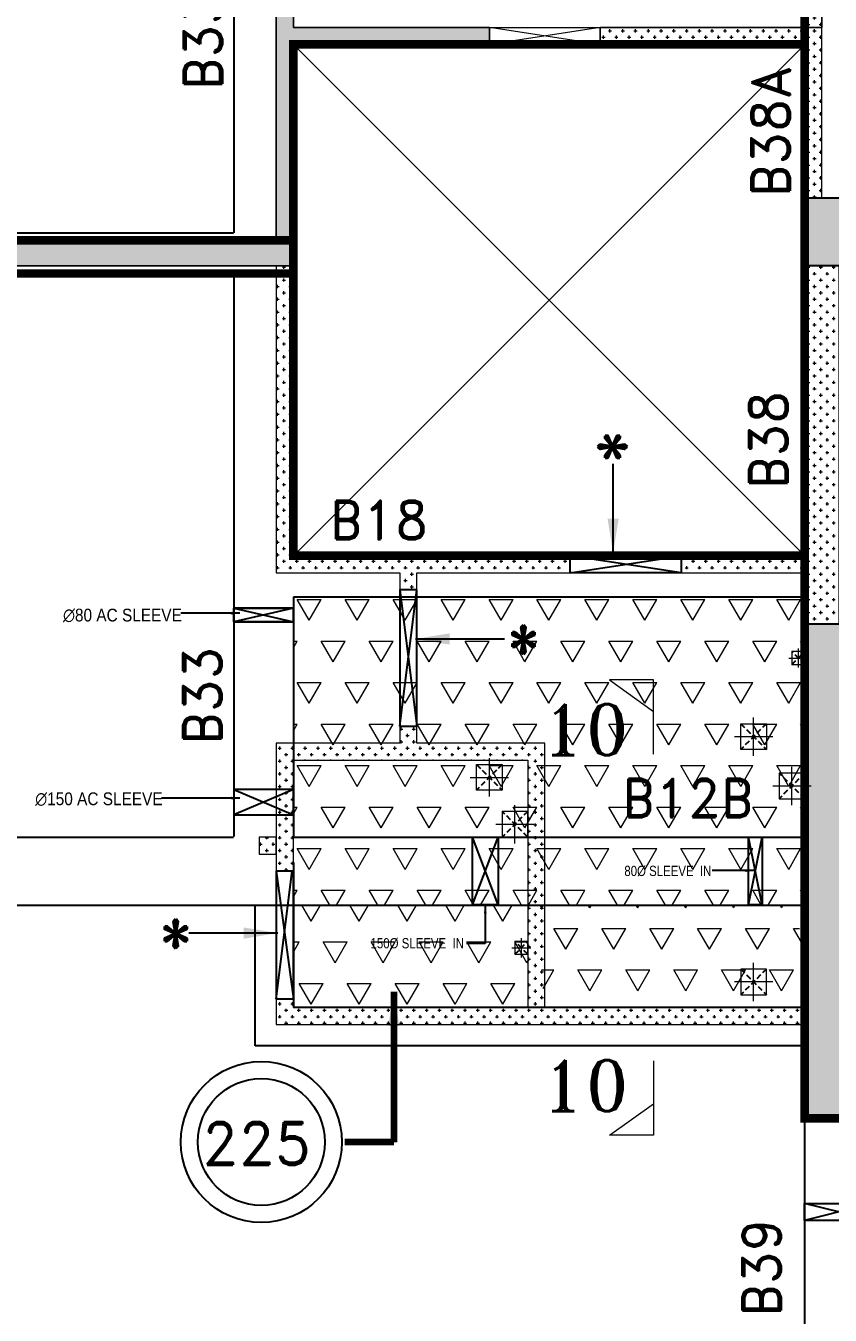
# Model space of a CAD drawing. Header units: millimetres. Extents: x 2061841 to 105821645, y -77612 to 48520811.
# Drawn here: x 2441836 to 2446555, y 13270 to 20834 of the extents above; entities that cross this region are included whole.
import ezdxf

# ---------------------------------------------------------------- set-up
doc = ezdxf.new("R2010")
doc.units = ezdxf.units.MM
doc.header["$LTSCALE"] = 10
doc.header["$MEASUREMENT"] = 0
doc.linetypes.add('$0$HIDDEN', pattern=[0.375, 0.25, -0.125])
doc.linetypes.add('HIDDEN2', pattern=[4.762499999999999, 3.175, -1.5875])
for name, color, linetype, lineweight in [('0-PL-DP CUTOUT', 32, 'Continuous', 9), ('s-opening text', 4, 'Continuous', 9), ('SEC-LINE', 1, 'Continuous', 15), ('vin nonstrwall', 3, 'Continuous', 9), ('VIN SUNK HATCH', 8, 'Continuous', 0), ('VIN-OPENING', 6, 'Continuous', 9), ('VIN_COLUMN HATCH', 33, 'Continuous', 20), ('VIN_CUT OUT', 6, 'Continuous', 9)]:
    doc.layers.add(name, color=color, linetype=linetype, lineweight=lineweight)
for name, color, linetype in [('A-FLOR-HIDN', 8, 'HIDDEN2'), ('A-HATCH', 8, 'Continuous'), ('BEAM NO', 2, 'Continuous'), ('S-OPENING', 6, 'Continuous'), ('SLEEVE 150 NEW', 51, 'Continuous'), ('VIN_BEAM', 4, 'Continuous'), ('VIN_COLUMN', 1, 'Continuous'), ('VIN_SLAB THK', 2, 'Continuous')]:
    doc.layers.add(name, color=color, linetype=linetype)
doc.styles.add('200', font='romand.shx', dxfattribs={"width": 0.8, "height": 225})
doc.styles.add('IMR', font='arial.ttf', dxfattribs={"width": 0.8, "height": 300})
doc.styles.add('KCP', font='', dxfattribs={"width": 0.9, "height": 200})
doc.styles.add('MAH', font='romand.shx', dxfattribs={"height": 210})
doc.styles.add('RT', font='romant.shx', dxfattribs={"height": 250})
doc.styles.add('ST', font='romand.shx', dxfattribs={"height": 4})
doc.styles.add('WD-50', font='ARIALN.TTF', dxfattribs={"height": 150})
doc.styles.get('KCP').set_extended_font_data('Bahnschrift')
doc.dimstyles.new('GR1', dxfattribs={"dimtxt": 225, "dimasz": 125, "dimexe": 125, "dimexo": 100, "dimgap": 50, "dimtad": 1, "dimdec": 0, "dimzin": 3, "dimdsep": 46, "dimtxsty": '200', "dimblk1": 'OBLIQUE', "dimblk2": 'OBLIQUE', "dimsah": 1, "dimcen": 0.0625, "dimdle": 125, "dimclrd": 3, "dimclre": 3, "dimclrt": 2, "dimadec": 0, "dimazin": 0, "dimtfac": 1, "dimtdec": 0, "dimtix": 1, "dimtmove": 0, "dimatfit": 3, "dimfxl": 1, "dimtolj": 1, "dimtzin": 0, "dimarcsym": 0})
doc.dimstyles.new('wd-50', dxfattribs={"dimtxt": 90, "dimasz": 50, "dimexe": 35, "dimexo": 50, "dimgap": 25, "dimtad": 1, "dimrnd": 5, "dimzin": 12, "dimdsep": 46, "dimtxsty": 'WD-50', "dimblk": 'ARCHTICK', "dimblk2": 'ARCHTICK', "dimcen": 50, "dimdle": 35, "dimclrd": 5, "dimclre": 5, "dimclrt": 4, "dimadec": 0, "dimazin": 0, "dimtfac": 1, "dimtmove": 1, "dimatfit": 2, "dimfxl": 1, "dimtolj": 1, "dimtzin": 12, "dimlwd": -1, "dimlwe": -1, "dimarcsym": 0})
pattern_1 = [(0, (-3646.261218469124, 480.2358689814282), (37.5, 37.5), [18.75, -56.25]), (90, (-3636.886218469124, 470.8608689814282), (-37.49999999999999, 37.5), [18.75, -56.25])]

# ---------------------------------------------------------------- blocks, each defined once
blk = doc.blocks.new('_Oblique')
at = {"color": 0, "linetype": 'ByBlock', "lineweight": -2}
blk.add_line((-0.5, -0.5), (0.5, 0.5), dxfattribs=at)
blk = doc.blocks.new('A$C21A8152F')
at = {"layer": 'SEC-LINE'}
for p, q in [((512.9126129375945, 310.8288595213089), (292.4536703438448, 2.736486093723214)), ((512.9126129377108, 2.736486093723215), (512.9126129375945, 310.8288595213089)), ((-6.702640956216783, 2.736486093723215), (512.9126129377108, 2.736486093723215))]:
    blk.add_line(p, q, dxfattribs=at)
blk = doc.blocks.new('_ArchTick')
at = {"color": 0, "linetype": 'ByBlock', "const_width": 0.15}
blk.add_lwpolyline([(-0.5, -0.5), (0.5, 0.5)], dxfattribs=at)

msp = doc.modelspace()

# ---------------------------------------------------------------- hatches: boundary and pattern name
at = {"layer": 'vin nonstrwall'}
h = msp.add_hatch(dxfattribs=at)
h.set_pattern_fill('CROSS', color=256, scale=150)
h.set_pattern_definition(pattern_1)
h.paths.add_polyline_path([(2446505.500144614, 22100.31058811202), (2446405.500144614, 22100.31064006443), (2446405.500144614, 20825.31064006443), (2446505.500144614, 20825.31058811202)])
h = msp.add_hatch(dxfattribs=at)
h.set_pattern_fill('CROSS', color=256, scale=150)
h.set_pattern_definition(pattern_1)
edge = h.paths.add_edge_path()
edge.add_line((2438355.496204927, 20175.27463273078), (2438355.496204925, 19575.27463273078))
edge.add_line((2438350.499254621, 19575.34664739733), (2443305.499254621, 19575.34664739733))
edge.add_line((2443305.499254621, 19575.34664739733), (2443305.499254621, 20825.34664739728))
edge.add_line((2443305.499254621, 20825.34664739728), (2443305.49925474, 20825.34664672317))
edge.add_line((2443305.49925474, 20825.34664672317), (2443305.453127587, 21125.31021279271))
edge.add_line((2443305.453127587, 21125.31021279271), (2443405.453127587, 21125.31021279271))
edge.add_line((2443405.453127587, 21125.31021279271), (2443405.49925474, 20825.34664672317))
edge.add_line((2443405.49925474, 20825.34664672317), (2444555.453229915, 20825.31064006463))
edge.add_line((2444555.453229915, 20825.31064006463), (2444555.453229915, 20725.31064006463))
edge.add_line((2444555.453229915, 20725.31064006463), (2443405.499254621, 20725.34664739728))
edge.add_line((2443405.499254621, 20725.34664739728), (2443405.499254621, 19425.34664739731))
edge.add_line((2443405.499254621, 19425.34664739731), (2438255.464079942, 19425.27463273115))
edge.add_line((2438255.464079942, 19425.27463273115), (2438255.464079943, 20175.27463273118))
edge.add_line((2438255.464079943, 20175.27463273118), (2438350.499254622, 20175.34664739733))
h = msp.add_hatch(dxfattribs=at)
h.set_pattern_fill('CROSS', color=256, scale=150)
h.set_pattern_definition(pattern_1)
h.paths.add_polyline_path([(2446405.497929872, 20725.34546105346), (2445210.498640111, 20725.3454610365), (2445210.498640111, 20825.34664129991), (2446405.497929872, 20825.34664131685), (2446405.497929872, 20725.34546105346)])
h = msp.add_hatch(dxfattribs=at)
h.set_pattern_fill('CROSS', color=256, scale=150)
h.set_pattern_definition(pattern_1)
h.paths.add_polyline_path([(2448555.500144614, 19825.31064006452), (2448655.500144614, 19825.31064006452), (2448655.500144614, 20825.31164130007), (2448555.500144614, 20825.3116413001)])
h.paths.add_polyline_path([(2449255.500144614, 20825.3106400644), (2449255.500144614, 20725.31064006439), (2449805.500144614, 20725.31064006439), (2449805.500144614, 20275.31164130008), (2449905.500144614, 20275.31164130009), (2449905.500144614, 20825.3106400644)])
h.paths.add_polyline_path([(2446505.500144614, 20825.31064006443), (2446472.167460259, 20825.31164130008), (2446405.500144614, 20825.31064006446), (2446405.500144614, 19825.31064006452), (2446505.500793474, 19822.57624203297), (2446505.500793474, 20722.57624203285)])
h = msp.add_hatch(dxfattribs=at)
h.set_pattern_fill('CROSS', color=256, scale=150)
h.set_pattern_definition(pattern_1)
h.paths.add_polyline_path([(2443405.499254622, 19425.31064006449), (2443305.499254622, 19425.31064006449), (2443305.499254622, 17625.31064006449), (2444030.499254622, 17625.31064006449), (2444030.499254622, 17525.31064006449), (2444130.499254622, 17525.31064006449), (2444130.499254622, 17625.31064006449), (2445030.499254622, 17625.31064006448), (2445030.499254622, 17725.31064006448), (2443405.499254622, 17725.31064006449)])
h = msp.add_hatch(dxfattribs=at)
h.set_pattern_fill('CROSS', color=256, scale=150)
h.set_pattern_definition(pattern_1)
h.paths.add_polyline_path([(2446605.500144614, 17325.31064006454), (2446405.500144614, 17325.31064006454), (2446405.500144614, 19425.31064006454), (2446605.500144614, 19425.31064006454)])
h = msp.add_hatch(dxfattribs=at)
h.set_pattern_fill('CROSS', color=256, scale=150)
h.set_pattern_definition(pattern_1)
h.paths.add_polyline_path([(2446405.499254622, 17725.31064006448), (2445680.499254627, 17725.31064006448), (2445680.499254627, 17625.31064006448), (2446405.499254622, 17625.31064006448)])
h = msp.add_hatch(dxfattribs=at)
h.set_pattern_fill('CROSS', color=256, scale=150)
h.set_pattern_definition([(0, (-40796.54909283621, 68383.67095518092), (37.5, 37.5), [18.75, -56.25]), (90, (-40787.17409283621, 68374.29595518092), (-37.49999999999999, 37.5), [18.75, -56.25])])
h.paths.add_polyline_path([(2446405.492914455, 14975.27463273148), (2446405.492914453, 15075.27463273148), (2444880.496854141, 15075.27463273148), (2444880.492914455, 16625.31064006432), (2444130.496854141, 16625.27463273148), (2444130.496854141, 16725.27463273148), (2444030.496854141, 16725.27463273148), (2444030.496854141, 16625.27463273148), (2443305.496854141, 16625.27463273148), (2443305.496854141, 15875.3475789919), (2443405.496854141, 15875.3475789919), (2443405.496854141, 16525.27463273148), (2444780.492914455, 16525.27463273148), (2444780.496854141, 15075.27463273148), (2443405.496854141, 15075.27463273148), (2443405.502176336, 15125.31121262272), (2443305.502176336, 15125.31121262272), (2443305.496854141, 14975.27463273148)])
h = msp.add_hatch(dxfattribs=at)
h.set_pattern_fill('CROSS', color=256, scale=150)
h.set_pattern_definition([(0, (-40796.54909283622, 68383.67095518092), (37.5, 37.5), [18.75, -56.25]), (90, (-40787.17409283622, 68374.29595518092), (-37.49999999999999, 37.5), [18.75, -56.25])])
h.paths.add_polyline_path([(2443205.457194364, 15975.3106652153), (2443305.453221022, 15975.3106652153), (2443305.453221022, 16075.3106652153), (2443205.457194364, 16075.3106652153), (2443205.457194364, 15975.3106652153)])
at = {"layer": 'VIN SUNK HATCH'}
h = msp.add_hatch(dxfattribs=at)
h.set_pattern_fill('TRIANG', color=8, scale=750)
h.set_pattern_definition([(59.99999999999999, (1672873.736111776, -43545.71164178586), (-140.6249997277446, 243.5696446571867), [140.625, -140.625]), (120, (1672873.736111776, -43545.71164178586), (-281.2499997277446, 1.571867427885287e-07), [140.6249999999989, -140.6249999999989]), (0, (1672803.423611776, -43423.92681953585), (140.625, 243.5696445), [140.625, -140.625])])
h.paths.add_polyline_path([(2443405.500144615, 15676.42220252919), (2443405.500144615, 17485.31126222733), (2446405.576583035, 17485.31126222734), (2446388.600706155, 15676.42498346772)])
h = msp.add_hatch(dxfattribs=at)
h.set_pattern_fill('TRIANG', color=8, scale=750)
h.set_pattern_definition([(59.99999999999999, (-3646.261218469124, 480.2358689814282), (-140.6249997277446, 243.5696446571867), [140.625, -140.625]), (120, (-3646.261218469124, 480.2358689814282), (-281.2499997277446, 1.571867427885287e-07), [140.6249999999997, -140.6249999999997]), (0, (-3716.573718469124, 602.0206912314279), (140.625, 243.5696445), [140.625, -140.625])])
h.paths.add_polyline_path([(2444780.491018097, 15075.31064006498), (2443405.491018097, 15075.31064006498), (2443405.491018097, 15676.42359302633), (2444780.491018097, 15676.42359302633)])
h = msp.add_hatch(dxfattribs=at)
h.set_pattern_fill('TRIANG', color=8, scale=750)
h.set_pattern_definition([(59.99999999999999, (837519.4872695573, -195758.0063495838), (-140.6249997277446, 243.5696446571867), [140.625, -140.625]), (120, (837519.4872695573, -195758.0063495838), (-281.2499997277446, 1.571867427885287e-07), [140.6249999999991, -140.6249999999991]), (0, (837449.1747695573, -195636.2215273338), (140.625, 243.5696445), [140.625, -140.625])])
h.paths.add_polyline_path([(2444830.502081482, 15676.42359300226), (2446355.498859772, 15676.42359299466), (2446405.499699637, 15327.71818580991), (2446405.501310464, 15075.31064006071), (2444880.501167189, 15075.31064006825)])
at = {"layer": 'VIN_COLUMN HATCH'}
h = msp.add_hatch(color=256, dxfattribs=at)
h.dxf.hatch_style = 1
h.paths.add_polyline_path([(2446405.500793829, 19825.31064006446), (2449905.500793829, 19825.31064006446), (2449905.500793829, 19425.31064006446), (2446405.500793829, 19425.31064006446)])
h = msp.add_hatch(color=256, dxfattribs=at)
h.dxf.hatch_style = 1
h.paths.add_polyline_path([(2446405.492978908, 17325.31732002236), (2446405.500793845, 14425.30449906738), (2446805.500793829, 14425.2988970281), (2446805.500793829, 16925.29889702717), (2449505.500793829, 16925.29889702719), (2449505.500793829, 14425.29889702813), (2449905.500793829, 14425.2988970281), (2449905.500793829, 17325.2988970281)])

# ---------------------------------------------------------------- linework, layer by layer
at = {"layer": '0-PL-DP CUTOUT', "color": 32, "ltscale": 15, "extrusion": (8.411830371458803e-09, -2.01815504827594e-08, 0.9999999999999999)}
for p, q in [((2446367.993204738, 17181.52257789556, -643584.2976898972), (2446367.993204738, 17069.02257789556, -643584.2976921677)), ((2446311.743204738, 17125.27257789556, -643584.2976905593), (2446424.243204738, 17125.27257789556, -643584.2976915056)), ((2444743.0070497, 15481.52257789701, -643584.2976892799), (2444743.0070497, 15369.02257789701, -643584.2976915503)), ((2444686.7570497, 15425.27257789701, -643584.297689942), (2444799.2570497, 15425.27257789701, -643584.2976908883))]:
    msp.add_line(p, q, dxfattribs=at)
at = {"layer": '0-PL-DP CUTOUT', "color": 32, "ltscale": 15, "extrusion": (8.411830371458798e-09, 2.01815504827594e-08, 0.9999999999999999)}
for p, q in [((2446105.5070472, 16551.95904105792, -643584.2976905911), (2446105.5070472, 16776.95904105792, -643584.297695132)), ((2445993.0070472, 16664.45904105792, -643584.2976919152), (2446218.0070472, 16664.45904105792, -643584.2976938079)), ((2444555.510390352, 16312.73657056504, -643584.2976883206), (2444555.510390352, 16537.73657056504, -643584.2976928615)), ((2444443.010390352, 16425.23657056504, -643584.2976896447), (2444668.010390352, 16425.23657056504, -643584.2976915374))]:
    msp.add_line(p, q, dxfattribs=at)
at = {"layer": '0-PL-DP CUTOUT', "color": 32, "ltscale": 15, "extrusion": (2.01815504827594e-08, 8.411830371458798e-09, 0.9999999999999999)}
for p, q in [((2446330.50704614, 16262.77172146925, -643584.2976887621), (2446330.50704614, 16487.77172146925, -643584.2976906548)), ((2446218.00704614, 16375.27172146925, -643584.297687438), (2446443.00704614, 16375.27172146925, -643584.2976919787)), ((2444705.50704614, 16037.77257924068, -643584.2976876595), (2444705.50704614, 16262.77257924068, -643584.2976895522)), ((2444593.00704614, 16150.27257924068, -643584.2976863354), (2444818.00704614, 16150.27257924068, -643584.2976908762))]:
    msp.add_line(p, q, dxfattribs=at)
at = {"layer": '0-PL-DP CUTOUT', "color": 32, "ltscale": 15, "extrusion": (-8.411830371458798e-09, 2.01815504827594e-08, 0.9999999999999999)}
for p, q in [((2446105.507047188, 15112.77257789474, -643584.2976876898), (2446105.507047188, 15337.77257789474, -643584.2976922307)), ((2446218.007047188, 15225.27257789474, -643584.2976890139), (2445993.007047188, 15225.27257789474, -643584.2976909066))]:
    msp.add_line(p, q, dxfattribs=at)
at = {"layer": '0-PL-DP CUTOUT', "color": 32, "extrusion": (8.411830371458803e-09, -2.01815504827594e-08, 0.9999999999999999)}
for points, elevation in [([(2446405.49861846, 17087.75958936701), (2446405.49861846, 17162.75958936701), (2446330.49861846, 17162.75958936701), (2446330.49861846, 17087.75958936701)], -643584.2774582143), ([(2444780.512463422, 15387.75958936846), (2444780.512463422, 15462.75958936846), (2444705.512463422, 15462.75958936846), (2444705.512463422, 15387.75958936846)], -643584.2774369575)]:
    msp.add_lwpolyline(points, close=True, dxfattribs=dict(at, elevation=elevation))
at = {"layer": '0-PL-DP CUTOUT', "color": 32, "extrusion": (8.411830371458798e-09, 2.01815504827594e-08, 0.9999999999999999)}
for points, elevation in [([(2446180.512460922, 16739.47202958653), (2446180.512460922, 16589.47202958653), (2446030.512460922, 16589.47202958653), (2446030.512460922, 16739.47202958653)], -643584.2767803222), ([(2444630.515804074, 16500.24955909364), (2444630.515804074, 16350.24955909364), (2444480.515804074, 16350.24955909364), (2444480.515804074, 16500.24955909364)], -643584.276795918)]:
    msp.add_lwpolyline(points, close=True, dxfattribs=dict(at, elevation=elevation))
at = {"layer": '0-PL-DP CUTOUT', "color": 32, "extrusion": (2.01815504827594e-08, 8.411830371458798e-09, 0.9999999999999999)}
for points, elevation in [([(2446405.52003467, 16450.2771351908), (2446255.52003467, 16450.2771351908), (2446255.52003467, 16300.2771351908), (2446405.52003467, 16300.2771351908)], -643584.2481812196), ([(2444780.52003467, 16225.27799296223), (2444630.52003467, 16225.27799296223), (2444630.52003467, 16075.27799296223), (2444780.52003467, 16075.27799296223)], -643584.2482148047)]:
    msp.add_lwpolyline(points, close=True, dxfattribs=dict(at, elevation=elevation))
at = {"layer": '0-PL-DP CUTOUT', "color": 32, "extrusion": (-8.411830371458798e-09, 2.01815504827594e-08, 0.9999999999999999), "elevation": -643584.317958915}
msp.add_lwpolyline([(2446030.501633467, 15300.28556642418), (2446030.501633467, 15150.28556642418), (2446180.501633467, 15150.28556642418), (2446180.501633467, 15300.28556642418)], close=True, dxfattribs=at)
at = {"layer": 'A-FLOR-HIDN', "color": 32, "extrusion": (8.411830371458803e-09, -2.01815504827594e-08, 0.9999999999999999)}
for p, q in [((2446405.493204738, 17087.77257789556, -643584.2976921047), (2446330.493204738, 17162.77257789556, -643584.2976899602)), ((2446330.493204738, 17087.77257789556, -643584.2976914739), (2446405.493204738, 17162.77257789556, -643584.2976905911)), ((2444780.5070497, 15387.77257789701, -643584.2976914874), (2444705.5070497, 15462.77257789701, -643584.2976893429)), ((2444705.5070497, 15387.77257789701, -643584.2976908565), (2444780.5070497, 15462.77257789701, -643584.2976899737))]:
    msp.add_line(p, q, dxfattribs=at)
at = {"layer": 'A-FLOR-HIDN', "color": 32, "extrusion": (8.411830371458798e-09, 2.01815504827594e-08, 0.9999999999999999)}
for p, q in [((2446180.5070472, 16739.45904105792, -643584.297695006), (2446030.5070472, 16589.45904105792, -643584.297690717)), ((2446030.5070472, 16739.45904105792, -643584.2976937443), (2446180.5070472, 16589.45904105792, -643584.2976919787)), ((2444630.510390352, 16500.23657056504, -643584.2976927356), (2444480.510390352, 16350.23657056504, -643584.2976884466)), ((2444480.510390352, 16500.23657056504, -643584.2976914739), (2444630.510390352, 16350.23657056504, -643584.2976897084))]:
    msp.add_line(p, q, dxfattribs=at)
at = {"layer": 'A-FLOR-HIDN', "color": 32, "extrusion": (2.01815504827594e-08, 8.411830371458798e-09, 0.9999999999999999)}
for p, q in [((2446405.50704614, 16450.27172146925, -643584.2976918529), (2446255.50704614, 16300.27172146925, -643584.2976875638)), ((2446405.50704614, 16300.27172146925, -643584.2976905911), (2446255.50704614, 16450.27172146925, -643584.2976888256)), ((2444780.50704614, 16225.27257924068, -643584.2976907503), (2444630.50704614, 16075.27257924068, -643584.2976864614)), ((2444780.50704614, 16075.27257924068, -643584.2976894885), (2444630.50704614, 16225.27257924068, -643584.2976877231))]:
    msp.add_line(p, q, dxfattribs=at)
at = {"layer": 'A-FLOR-HIDN', "color": 32, "extrusion": (-8.411830371458798e-09, 2.01815504827594e-08, 0.9999999999999999)}
for p, q in [((2446030.507047188, 15300.27257789474, -643584.2976921047), (2446180.507047188, 15150.27257789474, -643584.2976878157)), ((2446180.507047188, 15300.27257789474, -643584.2976908429), (2446030.507047188, 15150.27257789474, -643584.2976890774))]:
    msp.add_line(p, q, dxfattribs=at)
at = {"layer": 'A-HATCH', "const_width": 50}
for points, elevation in [([(2449110.496854141, 32500.31263770856), (2449110.496854141, 40275.27463273161, 0.2819902937047672), (2448610.496927606, 40675.27449000577), (2437455.498763062, 40675.27462077651, 0.4142135621822593), (2436555.498764235, 39775.27462136275), (2436555.473875349, 19576.17633272707), (2443405.500144615, 19576.17633272484), (2443405.499254621, 20725.34664739728), (2446405.497929836, 20725.30795323727), (2446405.499699617, 25000.31285857107), (2446805.496854142, 25000.31285857107), (2446805.614590629, 26800.27463273162), (2450129.788413005, 26800.41732234053), (2450130.512914006, 28750.27279758708), (2450720.470170129, 28750.41223000092), (2450720.470170129, 30125.34673271672), (2450830.496204926, 30125.27463273078), (2450830.496197591, 31925.27463273078), (2447755.500144987, 31925.34771128139), (2447755.500144987, 32500.27463273078), (2449110.496854142, 32500.2746327307)], -643584.2960062516), ([(2446505.492914454, 7175.274632728351), (2447980.493632851, 7175.274632734296), (2447980.507886015, 8525.274632737395), (2449180.496854139, 8525.27463273145), (2449180.496957745, 12525.31155186798), (2447355.496854141, 12525.27463273157), (2447355.496854141, 12925.27463273162), (2446805.492914454, 12925.31064006435), (2446805.492914454, 14425.31064004113), (2446405.499492172, 14425.30449907031), (2446405.500144614, 17726.42012344152), (2443405.499254622, 17726.42012344152), (2443405.500144615, 19380.95350491162), (2436455.499609773, 19380.95383681073), (2436455.504767118, 1675.264028484053, 0.4142134770586676), (2437455.494519546, 675.2745673351382), (2446005.504739447, 675.274387388501, 0.4142127679689819), (2446505.504448147, 1175.272990853081), (2446505.504448122, 7175.274632728351)], -643584.2959966164)]:
    msp.add_lwpolyline(points, format="xyb", dxfattribs=dict(at, elevation=elevation))
at = {"layer": 'A-HATCH', "const_width": 50, "elevation": -643584.2959966164}
msp.add_lwpolyline([(2443405.499254621, 20725.31126222853), (2446405.497929836, 20725.30837084261), (2446405.497929836, 17725.31064006448), (2443405.499254622, 17725.31126222733), (2443405.499254621, 20725.34664739728)], dxfattribs=at)
at = {"layer": 'S-OPENING'}
for p, q in [((2445680.492914454, 17625.27463273116, -643584.2963778005), (2445030.492914454, 17725.27463273147, -643584.2963778005)), ((2445030.492914458, 17625.27463272964, -643584.2963778005), (2445680.492914454, 17725.27463273117, -643584.2963778005)), ((2444030.496854141, 16725.27463273148, -643584.2963778005), (2444130.496854141, 17525.27463273148, -643584.2963778005)), ((2444030.496854141, 17525.27463273148, -643584.2963778005), (2444130.496854141, 16725.27463273148, -643584.2963778005)), ((2443305.496854141, 15875.31157165886, -643584.2963778005), (2443405.496854141, 15125.31121262271, -643584.2963778005)), ((2443305.496854141, 15125.31121262271, -643584.2963778005), (2443399.246854141, 15875.31157165886, -643584.2963778005))]:
    msp.add_line(p, q, dxfattribs=at)
at = {"layer": 'S-OPENING', "elevation": -643584.2963778005}
for points in [[(2445680.492914454, 17625.27463273116), (2445030.492914454, 17625.27463273116), (2445030.492914454, 17725.27463273148), (2445680.492914454, 17725.27463273148)], [(2444130.496854141, 17525.27463273148), (2444030.496854141, 17525.27463273148), (2444030.496854141, 16725.27463273148), (2444130.496854141, 16725.27463273148)], [(2443405.496854141, 15875.31157165886), (2443305.496854141, 15875.31157165886), (2443305.496854141, 15125.31121262271), (2443405.496854141, 15125.31121262271)]]:
    msp.add_lwpolyline(points, close=True, dxfattribs=at)
at = {"layer": 'SLEEVE 150 NEW'}
for p, q in [((2443406.323126748, 17417.8977493008, -643584.2959966164), (2443055.500758334, 17337.8977493008, -643584.2959966162)), ((2443055.500758334, 17417.8977493008, -643584.2959966162), (2443406.323126748, 17337.8977493008, -643584.2959966164)), ((2443406.323126748, 16354.63039938993, -643584.2959966164), (2443055.500144615, 16204.63039938993, -643584.2959966164)), ((2443055.500144615, 16354.63039938993, -643584.2959966164), (2443406.323126748, 16204.63039938993, -643584.2959966164)), ((2444456.32399609, 15677.26413803846, -643584.2973094069), (2444606.323996091, 16075.31320417082, -643584.2963778005)), ((2444606.32399609, 15677.26413803846, -643584.2973094069), (2444456.323996091, 16075.31320417082, -643584.2963778005)), ((2446076.320652938, 15677.26413804009, -643585.3610031754), (2446156.320652939, 16075.31320415497, -643584.2963778005)), ((2446156.320652938, 15677.26413804009, -643585.3610031754), (2446076.32065294, 16075.31320415497, -643584.2963778005)), ((2446804.254203456, 13826.15118530594, -643584.2956154322), (2446404.254203453, 13926.15118530687, -643584.2956154322)), ((2446804.254203456, 13926.15118530594, -643584.2956154322), (2446404.254203453, 13826.15118530687, -643584.2956154322))]:
    msp.add_line(p, q, dxfattribs=at)
for points, elevation in [([(2443055.500144615, 17417.8977493008), (2443405.500144615, 17417.8977493008), (2443405.500144615, 17338.08541855053), (2443055.500144615, 17338.08541855053)], -643584.2959966164), ([(2443406.3235717, 17337.8977493008), (2443406.3235717, 17417.8977493008), (2443055.500758334, 17417.8977493008), (2443055.500758334, 17337.8977493008)], -643584.2959966164), ([(2443406.3235717, 16204.63039938993), (2443406.3235717, 16354.63039938993), (2443055.500144615, 16354.63039938993), (2443055.500144615, 16204.63039938993)], -643584.2959966164), ([(2444606.32399609, 15677.26413803846), (2444456.32399609, 15677.26413803846), (2444456.323996091, 16075.31320417082), (2444606.323996091, 16075.31320417082)], -643584.2973094069), ([(2446156.320652938, 15677.26413804009), (2446076.320652938, 15677.26413804009), (2446076.320652939, 16075.31320415497), (2446156.320652939, 16075.31320415497)], -643585.3610031754), ([(2446804.254203456, 13926.15118530594), (2446804.254203456, 13826.15118530594), (2446404.254203453, 13826.15118530687), (2446404.254203453, 13926.15118530687)], -643584.2956154322)]:
    msp.add_lwpolyline(points, close=True, dxfattribs=dict(at, elevation=elevation))
at = {"layer": 'vin nonstrwall'}
for p, q in [((2446405.500144614, 22100.3106400644, -643584.2959966164), (2446405.498819866, 20825.34664131685, -643584.2959966164)), ((2446505.500806989, 22100.29258748579, -643584.2959966164), (2446505.49948224, 20825.32858873824, -643584.2959966164)), ((2443399.243563668, 15875.3475789919, -643584.2959966164), (2443305.493563668, 15875.3475789919, -643584.2959966164))]:
    msp.add_line(p, q, dxfattribs=at)
for points, elevation in [([(2446505.500144614, 22100.31058811202), (2446405.500144614, 22100.31064006443), (2446405.500144614, 20825.31064006443), (2446505.500144614, 20825.31058811202)], -643584.2959966164), ([(2443405.499254621, 19425.34664739731), (2438255.464079942, 19425.27463273115), (2438255.464079943, 20175.27463273118), (2438355.496204575, 20175.34664739733), (2438355.496204574, 19575.34664739733), (2443305.499254621, 19575.34664739733), (2443305.499254621, 20825.34664739728), (2443305.49925474, 20825.34664672317), (2443305.49843358, 21125.31021255784), (2443405.49843358, 21125.31021255784), (2443405.49925474, 20825.34664672317), (2444555.453229915, 20825.34664705842), (2444555.453229915, 20725.34664705842), (2443405.499254621, 20725.34664739728)], -643584.2959966164), ([(2438255.464079942, 19425.27463273115), (2443405.499254621, 19425.34664739731), (2443405.499254621, 20725.34664739728), (2444555.453229915, 20725.34664705842), (2444555.453229915, 20825.34664705842), (2444385.499254472, 20825.34664700763), (2443405.49925474, 20825.34664672317), (2443405.49843358, 21125.31021255784), (2443305.49843358, 21125.31021255784), (2443305.49925474, 20825.34664672317), (2443305.499254621, 20825.34664739728), (2443305.499254621, 19575.34664739733), (2438355.496204574, 19575.34664739733), (2438355.496204575, 20175.34664739733), (2438300.499254614, 20175.34664739733), (2438255.496204924, 20175.3466473983), (2438255.496204928, 19575.34664739733)], -643584.2959966164), ([(2446405.497929872, 20725.34546105346), (2445205.507503442, 20725.3454610365), (2445205.507503442, 20825.34664129991), (2446405.497929872, 20825.34664131685)], -643584.2959966164), ([(2445385.498025726, 20825.34664130239), (2445205.507503442, 20825.34664129991), (2445205.507503442, 20725.3454610365), (2446405.497929872, 20725.34546105346), (2446405.498026252, 20825.34664131675), (2445405.498025726, 20825.34664130267)], -643584.2959966164), ([(2443405.499254622, 19425.31064006449), (2443305.499254622, 19425.31064006449), (2443305.499254622, 17625.31064006449), (2444030.499254622, 17625.31064006449), (2444030.499254622, 17525.31064006449), (2444130.499254622, 17525.31064006449), (2444130.499254622, 17625.31064006449), (2445030.499254622, 17625.31064006448), (2445030.499254622, 17725.31064006448), (2443405.499254622, 17725.31064006449)], -643584.2959966164), ([(2446605.500144614, 17325.31064006454), (2446405.500144614, 17325.31064006454), (2446405.500144614, 19425.31064006454), (2446605.500144614, 19425.31064006454)], -643584.2959966164), ([(2446405.499254622, 17725.31064006448), (2445680.499254627, 17725.31064006448), (2445680.499254627, 17625.31064006448), (2446405.499254622, 17625.31064006448)], -643584.2959966164), ([(2443205.457194364, 15975.3106652153), (2443305.453221022, 15975.3106652153), (2443305.453221022, 16075.3106652153), (2443205.457194364, 16075.3106652153)], -643584.2963778005)]:
    msp.add_lwpolyline(points, close=True, dxfattribs=dict(at, elevation=elevation))
for points, elevation in [([(2446505.500144614, 20825.31064006443), (2446405.500144614, 20825.31064006443), (2446405.500144614, 19825.31064006454), (2446505.500793474, 19825.31064006452), (2446505.500793474, 20825.31053615961)], -643584.2959966164), ([(2446405.492914455, 14975.3132041737), (2446405.492914453, 15075.3132041737), (2444880.496854141, 15075.3132041737), (2444880.492914455, 16625.34921150654), (2444130.496854141, 16625.3132041737), (2444130.496854141, 16725.3132041737), (2444030.496854141, 16725.3132041737), (2444030.496854141, 16625.3132041737), (2443305.496854141, 16625.3132041737), (2443305.496854141, 15875.35014310108), (2443405.496854141, 15875.35014310108), (2443405.496854141, 16525.3132041737), (2444780.492914455, 16525.3132041737), (2444780.496854141, 15075.3132041737), (2443405.496854141, 15075.3132041737), (2443405.496854141, 15125.34978406494), (2443305.496854141, 15125.34978406493), (2443305.496854141, 14975.3132041737), (2446405.492914455, 14975.3132041737)], -643584.2963778005)]:
    msp.add_lwpolyline(points, dxfattribs=dict(at, elevation=elevation))
at = {"layer": 'VIN-OPENING'}
for p, q in [((2445205.507503442, 20825.34664705842, -643584.2959817072), (2444555.453229916, 20725.34664705915, -643584.296360681)), ((2445205.507503442, 20725.34664705842, -643584.2959817072), (2444555.453229916, 20825.34664705915, -643584.2963628913))]:
    msp.add_line(p, q, dxfattribs=at)
at = {"layer": 'VIN-OPENING', "elevation": -643584.2959966164}
msp.add_lwpolyline([(2445205.507503442, 20725.3454610365), (2444555.453229921, 20725.3454610365), (2444555.453229921, 20825.34664705842), (2445205.507503442, 20825.34664705842)], close=True, dxfattribs=at)
at = {"layer": 'VIN_BEAM', "linetype": '$0$HIDDEN'}
for p, q in [((2443055.500144615, 22925.31126222856, -643584.2959966164), (2443055.500144615, 19620.3132041737, -643584.2959966164)), ((2446405.498980852, 20725.31126222853, -643584.2959966164), (2446405.500793829, 19825.31064006454, -643584.2959966164)), ((2438855.48770025, 19620.3132041737, -643584.2963778005), (2443055.500144615, 19620.31320417369, -643584.2963778005)), ((2438855.48770025, 19380.3132041737, -643584.2963778005), (2443055.500144615, 19380.31320417369, -643584.2963778005)), ((2443055.500144615, 19380.3132041737, -643584.2959966164), (2443055.500144615, 16076.42359303222, -643584.2959966164)), ((2439305.504767171, 16075.27463275866, -643584.2959966164), (2443055.500144615, 16075.27463272766, -643584.2959966164)), ((2443405.500144615, 16075.31320418254, -643584.2963778005), (2446405.500869506, 16075.31320415192, -643584.2963778005)), ((2439305.504767171, 15675.31320423865, -643584.2963778005), (2443405.499254621, 15675.31320420116, -643584.2963778005)), ((2443180.496854141, 15676.42359302794, -643584.2963778005), (2443180.496854141, 14850.27463273148, -643584.2963778005)), ((2443405.499254621, 15675.31320417371, -643584.2963778005), (2446405.500869503, 15675.31320417375, -643584.2963778005)), ((2446405.492914453, 14850.27463273148, -643584.2963778005), (2443180.496854141, 14850.27463273148, -643584.2963778005)), ((2446405.499476434, 12925.30515273728, -643584.2959966164), (2446405.499492172, 14425.30449907031, -643584.2959966164))]:
    msp.add_line(p, q, dxfattribs=at)
at = {"layer": 'VIN_BEAM', "linetype": 'ByBlock'}
for p, q in [((2443405.500144616, 20725.34664739721, -643584.2959966164), (2443405.500144615, 17866.42357301121, -643584.2959966164)), ((2443405.500144615, 20725.31126222853, -643584.2959966164), (2446405.498980852, 20725.31126222853, -643584.2959966164)), ((2443405.500144614, 17725.31126222733, -643584.2959966164), (2446405.514114983, 17725.31126222733, -643584.2959966164))]:
    msp.add_line(p, q, dxfattribs=at)
at = {"layer": 'VIN_BEAM'}
for p, q in [((2446405.500144614, 19427.72460183757, -643584.2959966164), (2446405.500144614, 17726.42012344152, -643584.2959966164)), ((2443405.500144615, 17485.31126222733, -643584.2959966164), (2446405.514114984, 17485.31126222733, -643584.2959966164)), ((2443405.500144615, 17485.31126222733, -643584.2959966164), (2443405.500144615, 16076.4235930291, -643584.2959966164)), ((2446405.500144614, 17486.42012344152, -643584.2959966164), (2446405.500144614, 17327.72223626799, -643584.2959966164)), ((2443405.496854141, 15925.27463273148, -643584.2963778005), (2443405.496854141, 15075.27463273148, -643584.2963778005)), ((2446405.492914453, 15075.3132041737, -643584.2963778005), (2443405.496854141, 15075.3132041737, -643584.2963778005))]:
    msp.add_line(p, q, dxfattribs=at)
at = {"layer": 'VIN_COLUMN', "ltscale": 125, "elevation": -643584.2963778005}
msp.add_lwpolyline([(2446405.500793829, 19825.31064006446), (2449905.500793829, 19825.31064006446), (2449905.500793829, 19425.31064006446), (2446405.500793829, 19425.31064006446)], close=True, dxfattribs=at)
msp.add_lwpolyline([(2446405.500586384, 14425.30449907028), (2446405.492978925, 17325.31064006539), (2449905.500793829, 17325.31064006539), (2449905.500793829, 14425.31064006542), (2449505.500793829, 14425.31064006542), (2449505.500793829, 16925.31064006446), (2446805.500793829, 16925.31064006446), (2446805.500793829, 14425.31064006542), (2446405.50058637, 14425.30976850654)], dxfattribs=at)
at = {"layer": 'VIN_CUT OUT'}
for p, q in [((2443405.501896192, 20725.31126222853, -643584.2946838258), (2446405.501238825, 17725.31126222856, -643584.2946838258)), ((2446405.501238826, 20725.3112622285, -643584.2946838258), (2443405.501896193, 17725.31126222854, -643584.2946838258))]:
    msp.add_line(p, q, dxfattribs=at)
at = {"layer": 'VIN_SLAB THK', "color": 2, "linetype": 'Continuous', "ltscale": 0.25}
for radius in [472.1409517699481, 372.1409517699481]:
    msp.add_circle((2443217.885683858, 14286.07683979288, -643584.2959966164), radius, dxfattribs=at)

# ---------------------------------------------------------------- block references
at = {"layer": 'SEC-LINE', "yscale": 0.8399999998509884, "zscale": 0.8399999998509884}
for p, xscale, rotation in [((2445520.81656403, 16566.26023682714, -643584.2959966164), 0.8399999998509884, 90.00000000000007), ((2445520.81656403, 14756.27996300766, -643584.2959966164), -0.8399999998509884, 89.99999999999987)]:
    msp.add_blockref('A$C21A8152F', p, dxfattribs=dict(at, xscale=xscale, rotation=rotation))

# ---------------------------------------------------------------- texts
at = {"layer": 'BEAM NO', "color": 4, "style": 'MAH'}
for s, p in [('B33', (2442987.815708761, 20455.73798408984, -643196.1080901484)), ('B38A', (2446317.507010816, 19827.02583543665, -643196.1073264265)), ('B38', (2446305.051093543, 18114.31837139781, -643584.2946838258)), ('B33', (2442984.816982441, 16614.34938612117, -643196.1075592146)), ('B39', (2446264.96302178, 13259.09826795268, -643196.1080580149))]:
    msp.add_text(s, height=225, rotation=90, dxfattribs=at).set_placement(p)
for s, p in [('B18', (2443617.648300528, 17822.64239618608, -643584.2954154295)), ('B12B', (2445333.078089648, 16190.96083886323, -643584.2946383065))]:
    msp.add_text(s, height=225, dxfattribs=at).set_placement(p)
at = {"layer": 's-opening text', "style": 'RT', "text_generation_flag": 4}
for rotation, p in [(270, (2445491.849431579, 18467.72360709947, -643584.2956154605)), (180, (2444858.284253192, 17019.08038898915, -643584.2956154605)), (180, (2442818.604155254, 15293.50897236687, -643584.2956154605))]:
    msp.add_text('*', height=300, rotation=rotation, dxfattribs=at).set_placement(p)
at = {"layer": 'SEC-LINE', "style": 'RT'}
for p in [(2444860.110945918, 16555.56218425229, -643584.2959966164), (2444860.110945918, 14466.97801558251, -643584.2959966164)]:
    msp.add_text('10', height=300, dxfattribs=at).set_placement(p)
at = {"layer": 'SLEEVE 150 NEW'}
for s, height, style, width, p in [('∅80 AC SLEEVE', 75, 'KCP', 0.9, (2442054.429686896, 17339.82043304254, -644913.6796517178)), ('∅150 AC SLEEVE', 75, 'KCP', 0.9, (2441891.340992683, 16262.13125295913, -644913.6804820116)), ('80Ø SLEEVE  IN', 60, 'IMR', 0.8, (2445347.339232402, 15846.49069757549, -643583.6334049127)), ('150Ø SLEEVE  IN', 60, 'IMR', 0.8, (2443858.432636009, 15422.11541329177, -643583.6347177032))]:
    msp.add_text(s, height=height, dxfattribs=dict(at, style=style, width=width)).set_placement(p)
at = {"layer": 'VIN_SLAB THK', "color": 2, "linetype": 'Continuous', "ltscale": 0.25, "style": 'ST'}
msp.add_text('225', height=250, dxfattribs=at).set_placement((2442868.027901317, 14152.14487856835, -643584.2959966164))

# ---------------------------------------------------------------- leaders
at = {"layer": 's-opening text'}
for points, override in [([(2445281.52603373, 17743.56691621369, -643584.2956154605), (2445281.52603373, 18265.53200236367, -643584.2956154605)], {"dimasz": 200, "dimtad": 0, "dimfxl": 125}), ([(2444121.804290714, 17237.32841971106, -643584.2956154605), (2444643.769376864, 17237.32841971106, -643584.2956154605)], {"dimasz": 200, "dimtad": 0, "dimfxl": 125}), ([(2443314.189417569, 15511.75700308878, -643584.2956154605), (2442792.224331419, 15511.75700308878, -643584.2956154605)], {"dimasz": 200, "dimtad": 0, "dimfxl": 125}), ([(2443994.931149517, 15166.28517312622, -643584.2959966164), (2443994.931149517, 14286.07683979288, -643584.2959966164), (2443708.472816184, 14286.07683979288, -643584.2959966164)], {"dimscale": 1, "dimtxt": 225, "dimasz": 200, "dimgap": 50, "dimtad": 0, "dimtxsty": '200', "dimclrd": 3, "dimlwd": 65534})]:
    msp.add_leader(points, dimstyle='GR1', override=override, dxfattribs=at)
at = {"layer": 'SLEEVE 150 NEW'}
for points in [[(2443091.105290452, 17387.8977493008, -643584.2959966164), (2442745.76126603, 17387.8977493008, -643584.2959966164)], [(2443091.104676733, 16303.73929879057, -643584.2959966164), (2442632.019135496, 16303.73929879057, -643584.2959966164)], [(2446106.56448987, 15878.239485767, -643584.2957454644), (2445863.330119033, 15878.239485767, -643584.2957454644)], [(2444531.32399609, 15677.26413803846, -643584.2973094069), (2444531.32399609, 15450.25306981246, -643584.2973094069), (2444420.427259663, 15450.25306981246, -643584.2973094069)]]:
    msp.add_leader(points, dimstyle='wd-50', override={"dimtxt": 200, "dimtad": 0, "dimdec": 0, "dimtxsty": 'KCP', "dimclrd": 256, "dimclre": 256, "dimclrt": 256, "dimtdec": 0, "dimarcsym": 1}, dxfattribs=at)

doc.saveas('drawing.dxf')
